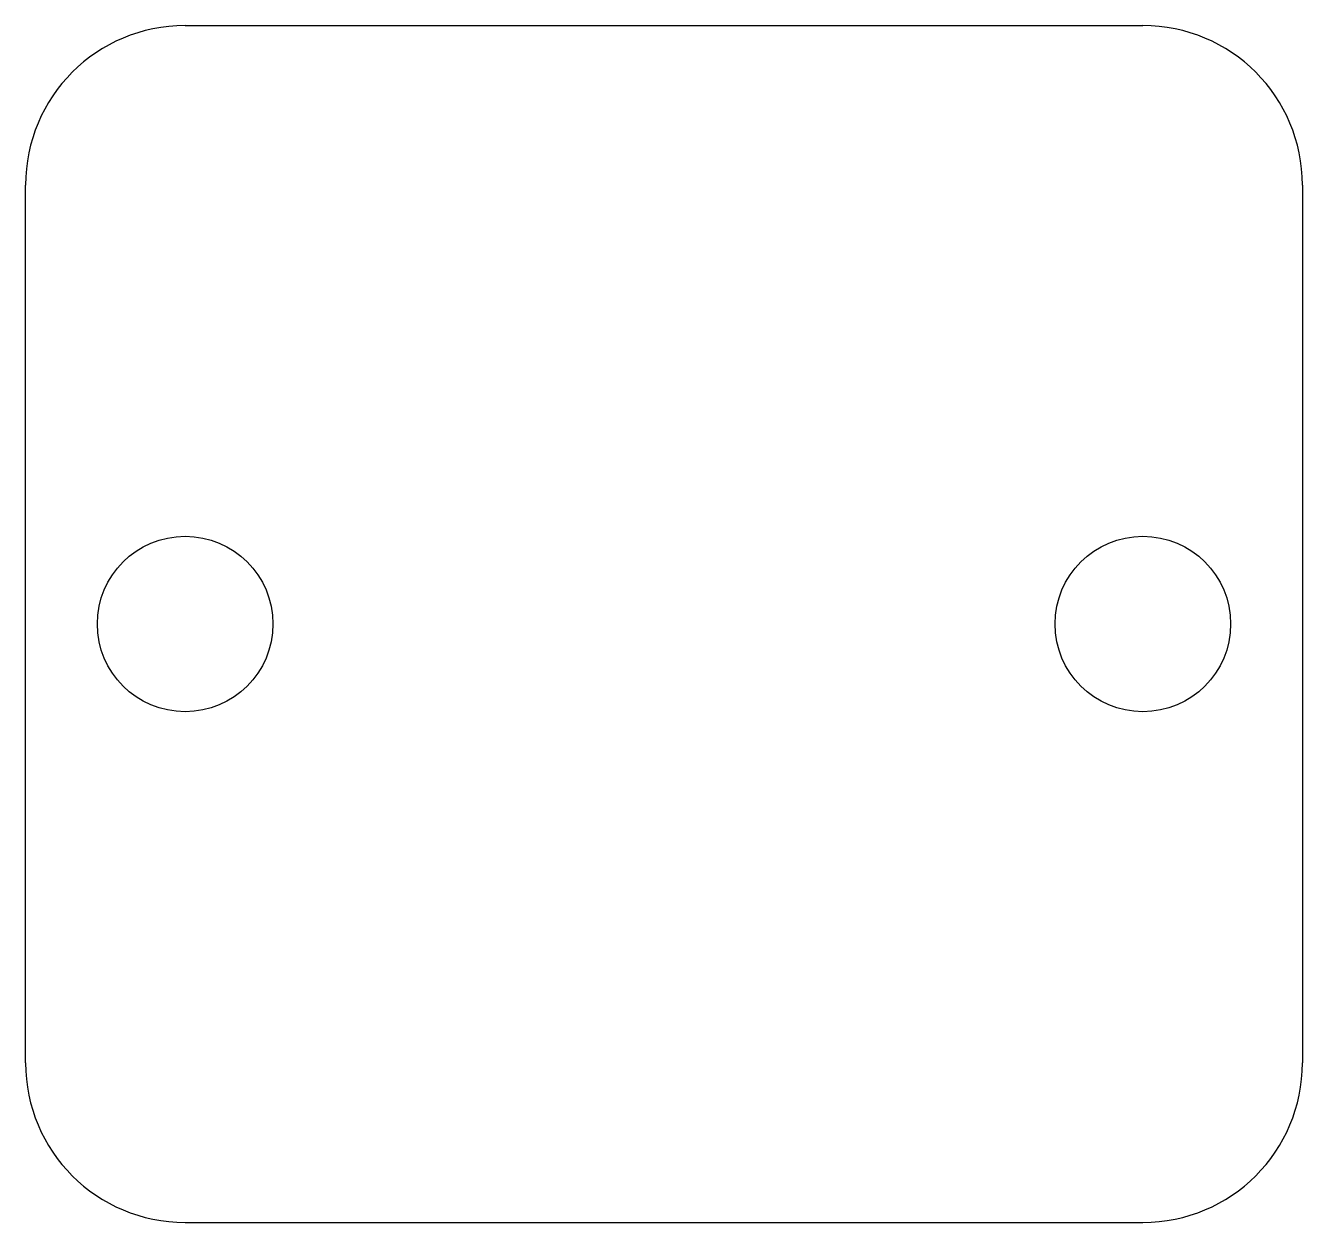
# Model space of a CAD drawing. Header units: millimetres. Extents: x -8 to 8, y -7.5 to 7.5.
import ezdxf

# ---------------------------------------------------------------- set-up
doc = ezdxf.new("R2010")
doc.units = ezdxf.units.MM
doc.layers.get('0').update_dxf_attribs({"linetype": 'CONTINUOUS'})

msp = doc.modelspace()

# ---------------------------------------------------------------- linework, layer by layer
for p, q in [((-6, 7.5), (6, 7.5)), ((-8, -5.5), (-8, 5.5)), ((8, 5.5), (8, -5.5)), ((-6, -7.5), (6, -7.5))]:
    msp.add_line(p, q)
for centre in [(-6, 0), (6, 0)]:
    msp.add_circle(centre, 1.1)
for centre, start, end in [((-6, 5.5), 90, 180), ((6, 5.5), 0, 90), ((-6, -5.5), 180, 270), ((6, -5.5), -90, 0)]:
    msp.add_arc(centre, 2, start, end)

doc.saveas('drawing.dxf')
